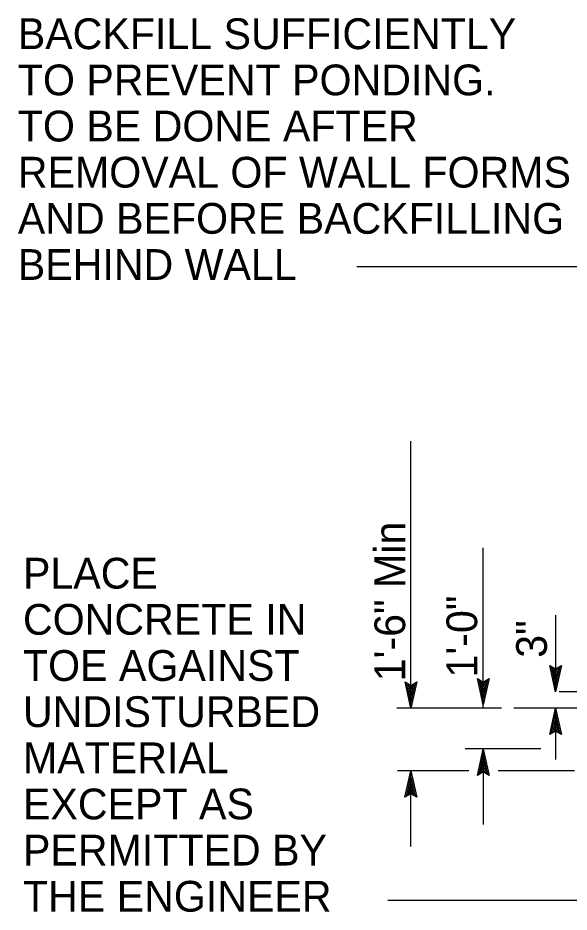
# Model space of a CAD drawing. Extents: x -894 to 866, y -476 to 714.
# Drawn here: x -88.2 to 37.2, y 328.9 to 532.4 of the extents above; entities that cross this region are included whole.
import ezdxf

# ---------------------------------------------------------------- set-up
doc = ezdxf.new("R2010")
doc.units = 0
for name, color, linetype in [('56 Stage 3 Anno', 7, 'Continuous'), ('57 Undefined', 7, 'Continuous'), ('60 Nongeo Data', 7, 'Continuous')]:
    doc.layers.add(name, color=color, linetype=linetype)

msp = doc.modelspace()

# ---------------------------------------------------------------- linework, layer by layer
at = {"layer": '56 Stage 3 Anno'}
for p, q in [((-11.11, 475.83), (62.22, 475.83)), ((1.2, 375.33), (1.2, 436.1)), ((17.68, 375.33), (17.68, 411.85)), ((34.14, 396.52), (34.14, 379.07)), ((34.14, 379.07), (32.81, 385.07)), ((32.81, 385.07), (32.81, 385.07)), ((32.81, 385.07), (34.14, 384.27)), ((34.13, 380.46), (33.16, 384.83)), ((34.14, 381.83), (33.51, 384.66)), ((34.14, 384.27), (35.48, 385.07)), ((35.48, 385.07), (34.14, 379.07)), ((35.12, 384.85), (34.14, 380.45)), ((34.76, 384.62), (34.14, 381.83)), ((35.48, 385.07), (35.48, 385.07)), ((34.14, 383.21), (33.87, 384.42)), ((34.41, 384.44), (34.14, 383.21)), ((1.2, 375.33), (-0.13, 381.33)), ((-0.13, 381.33), (-0.13, 381.33)), ((-0.13, 381.33), (1.2, 380.53)), ((1.19, 376.72), (0.23, 381.1)), ((1.2, 378.09), (0.57, 380.92)), ((1.2, 379.48), (0.93, 380.68)), ((1.2, 380.53), (2.54, 381.33)), ((2.54, 381.33), (1.2, 375.33)), ((2.18, 381.11), (1.2, 376.71)), ((1.82, 380.88), (1.2, 378.09)), ((1.47, 380.7), (1.2, 379.48)), ((2.54, 381.33), (2.54, 381.33)), ((17.68, 376.07), (16.35, 382.07)), ((16.35, 382.07), (16.35, 382.07)), ((16.35, 382.07), (17.68, 381.27)), ((17.68, 377.46), (16.71, 381.83)), ((17.68, 378.83), (17.06, 381.66)), ((17.68, 380.21), (17.42, 381.42)), ((17.68, 381.27), (19.02, 382.07)), ((19.02, 382.07), (17.68, 376.07)), ((18.66, 381.85), (17.68, 377.45)), ((18.3, 381.62), (17.68, 378.83)), ((17.96, 381.44), (17.68, 380.21)), ((19.02, 382.07), (19.02, 382.07)), ((34.14, 379.07), (34.14, 379.07)), ((47.24, 379.07), (34.92, 379.07)), ((21.8, 375.33), (-2, 375.33)), ((1.2, 375.33), (1.2, 375.33)), ((17.68, 376.07), (17.68, 376.07)), ((32.8, 369.33), (34.14, 375.33)), ((34.14, 375.33), (34.14, 363.63)), ((34.14, 375.33), (34.14, 375.33)), ((34.14, 375.33), (35.47, 369.33)), ((33.15, 369.55), (34.13, 373.95)), ((33.51, 369.78), (34.13, 372.57)), ((34.13, 372.57), (34.76, 369.74)), ((34.14, 373.94), (35.11, 369.57)), ((33.86, 369.96), (34.13, 371.19)), ((34.13, 371.19), (34.4, 369.98)), ((34.14, 370.13), (32.8, 369.33)), ((32.8, 369.33), (32.8, 369.33)), ((35.47, 369.33), (34.14, 370.13)), ((35.47, 369.33), (35.47, 369.33)), ((30.8, 366.07), (13.53, 366.07)), ((16.34, 360.05), (17.68, 366.05)), ((16.7, 360.27), (17.68, 364.67)), ((17.68, 366.05), (17.68, 348.86)), ((17.68, 366.05), (17.68, 366.05)), ((17.68, 366.05), (19.01, 360.05)), ((17.68, 364.66), (18.65, 360.28)), ((17.06, 360.5), (17.68, 363.29)), ((17.68, 363.29), (18.3, 360.46)), ((14.36, 361.07), (-1.87, 361.07)), ((-0.14, 355.07), (1.2, 361.07)), ((1.2, 343.84), (1.2, 361.07)), ((1.2, 361.07), (1.2, 361.07)), ((1.2, 361.07), (2.53, 355.07)), ((17.68, 360.85), (16.34, 360.05)), ((17.4, 360.68), (17.68, 361.9)), ((17.68, 361.9), (17.94, 360.7)), ((19.01, 360.05), (17.68, 360.85)), ((38.4, 361.07), (21.05, 361.07)), ((0.21, 355.28), (1.2, 359.69)), ((0.57, 355.52), (1.19, 358.31)), ((1.19, 358.31), (1.82, 355.48)), ((1.2, 359.68), (2.17, 355.3)), ((16.34, 360.05), (16.34, 360.05)), ((19.01, 360.05), (19.01, 360.05)), ((0.92, 355.69), (1.19, 356.92)), ((1.19, 356.92), (1.46, 355.72)), ((1.2, 355.87), (-0.14, 355.07)), ((-0.14, 355.07), (-0.14, 355.07)), ((2.53, 355.07), (1.2, 355.87)), ((2.53, 355.07), (2.53, 355.07)), ((-4.03, 331.66), (50.24, 331.66))]:
    msp.add_line(p, q, dxfattribs=at)
at = {"layer": '60 Nongeo Data'}
msp.add_line((79.46, 375.33), (24.64, 375.33), dxfattribs=at)

# ---------------------------------------------------------------- texts
at = {"layer": '57 Undefined'}
for s, p in [('BACKFILL SUFFICIENTLY', (-88.24, 525.27)), ('TO PREVENT PONDING.', (-88.24, 514.77)), ('TO BE DONE AFTER', (-88.24, 504.27)), ('REMOVAL OF WALL FORMS', (-88.24, 493.77)), ('AND BEFORE BACKFILLING', (-88.24, 483.27)), ('BEHIND WALL', (-88.24, 472.77)), ('PLACE', (-87.06, 402.55)), ('CONCRETE IN', (-87.06, 392.05)), ('TOE AGAINST', (-87.06, 381.55)), ('UNDISTURBED', (-87.06, 371.05)), ('MATERIAL', (-87.06, 360.55)), ('EXCEPT AS', (-87.06, 350.05)), ('PERMITTED BY', (-87.06, 339.55)), ('THE ENGINEER', (-87.06, 329.05))]:
    msp.add_text(s, height=7, dxfattribs=at).set_placement(p)
for s, p in [('1\'-6" Min', (-0.1, 381.45)), ('1\'-0"', (16.29, 382.32)), ('3"', (32.15, 386.8))]:
    msp.add_text(s, height=7, rotation=90, dxfattribs=at).set_placement(p)

doc.saveas('drawing.dxf')
